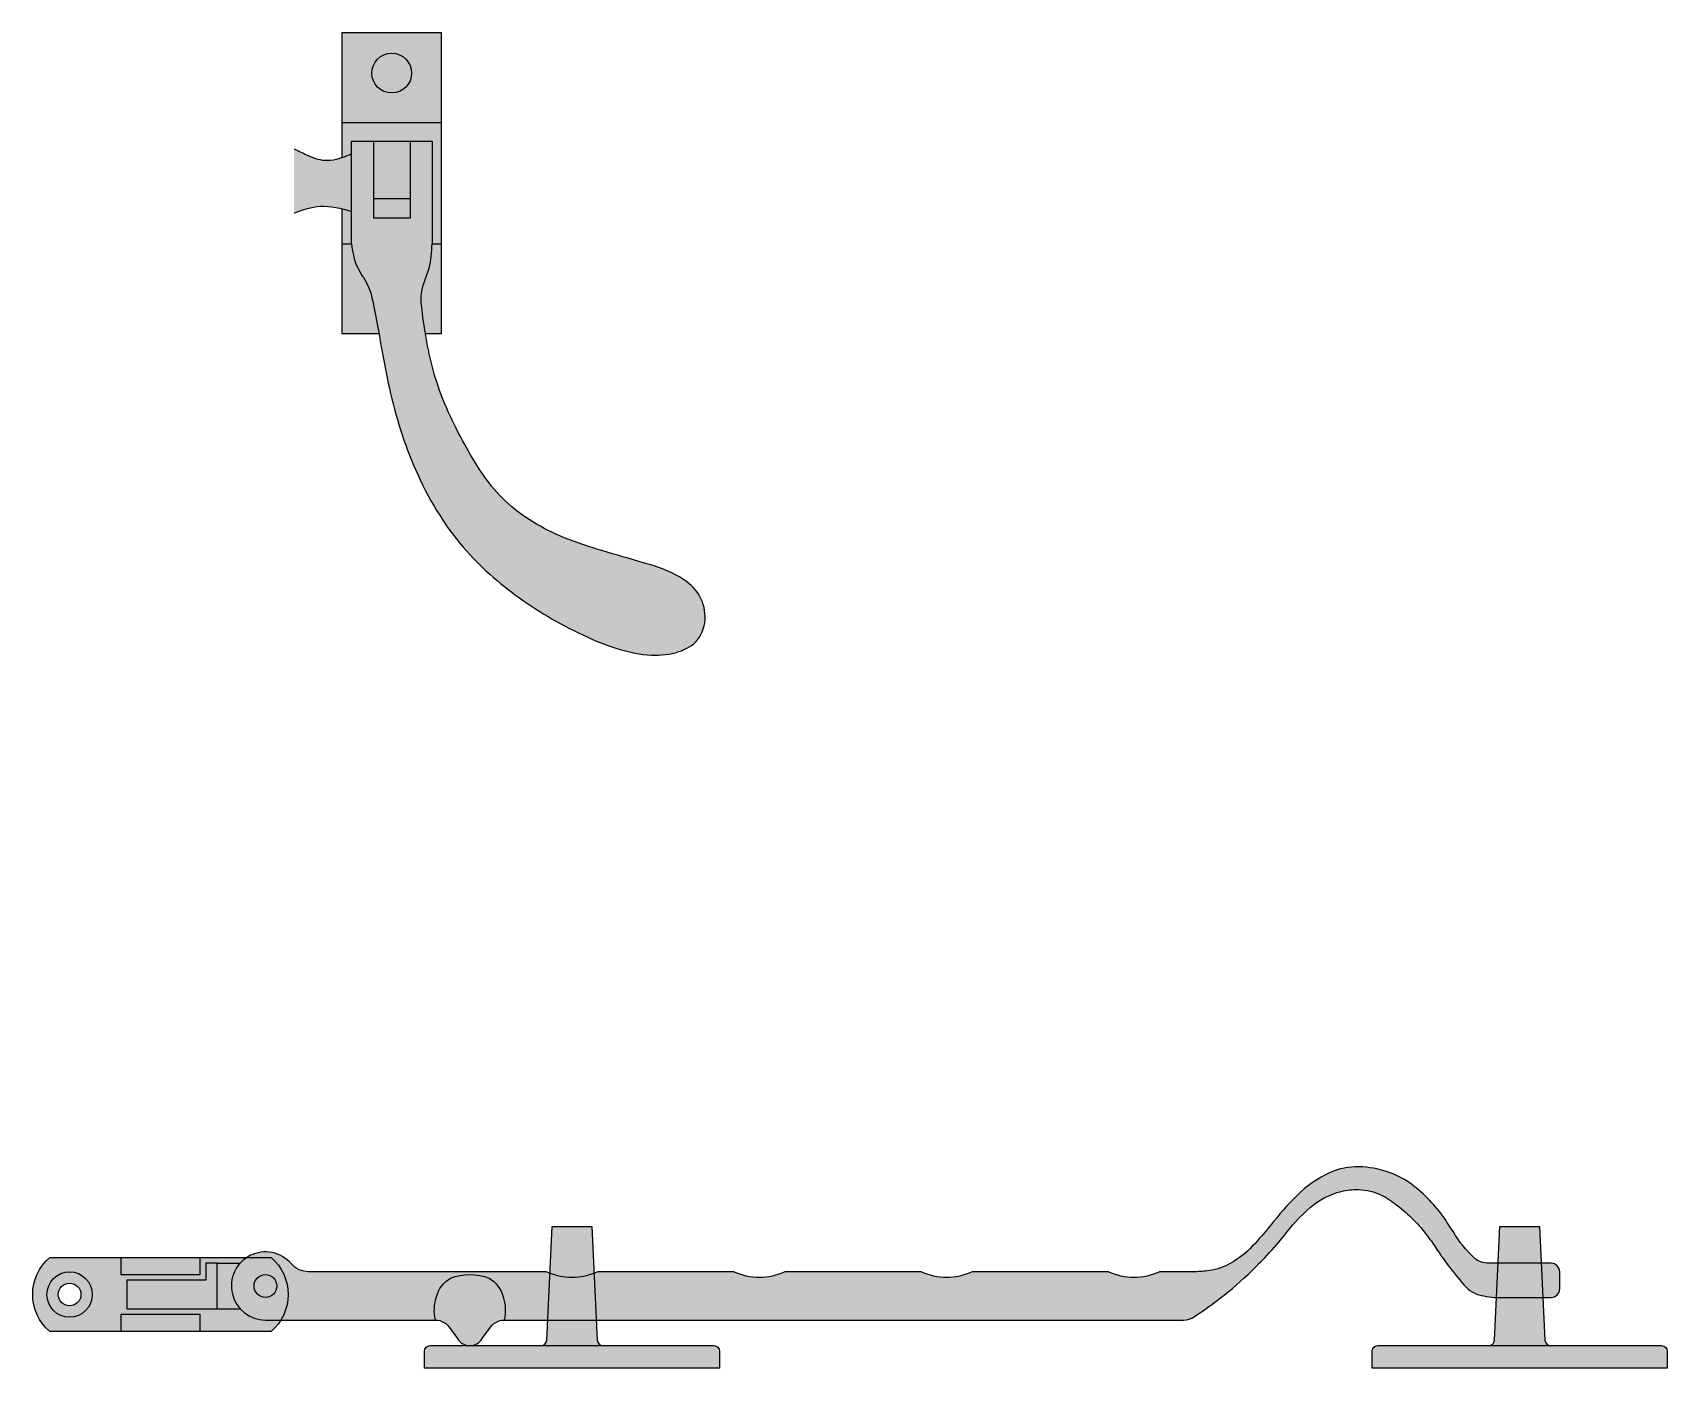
# Model space of a CAD drawing. Header units: millimetres. Extents: x 0 to 23312, y -3206 to 11448.
# Drawn here: x 12773.6 to 13061.6, y 10285.1 to 10520.3 of the extents above; entities that cross this region are included whole.
import ezdxf

# ---------------------------------------------------------------- set-up
doc = ezdxf.new("R2010")
doc.units = ezdxf.units.MM
doc.header["$LTSCALE"] = 10

msp = doc.modelspace()

# ---------------------------------------------------------------- hatches: boundary and pattern name
h = msp.add_hatch(color=253)
h.dxf.hatch_style = 1
edge = h.paths.add_edge_path()
edge.add_line((12845.65691515581, 10520.33328835771), (12828.11229053813, 10520.33328835771))
edge.add_line((12828.11229053813, 10520.33328835771), (12828.11229053813, 10498.33360070927))
edge.add_spline(control_points=[(12828.11229053813, 10498.33360070927), (12827.1344129913, 10498.00999752319), (12824.98932511118, 10497.56183864083), (12822.14729124567, 10498.6586946849), (12820.42382928939, 10499.54902111068), (12819.68922953084, 10499.87517060098)], knot_values=[14.3297767176384, 14.3297767176384, 14.3297767176384, 14.3297767176384, 24.95220771308547, 36.81392684079185, 45.32392435408154, 45.32392435408154, 45.32392435408154, 45.32392435408154], degree=3, periodic=0)
edge.add_line((12819.68922953084, 10499.87517060098), (12819.68922953084, 10488.5635594145))
edge.add_spline(control_points=[(12819.68922953084, 10488.5635594145), (12819.73902125897, 10488.58122716843), (12821.24331982505, 10489.11513099475), (12824.04084577609, 10490.0787387189), (12826.82458330337, 10489.63625214392), (12828.11229053812, 10489.32086448911)], knot_values=[24.27779019587115, 24.27779019587115, 24.27779019587115, 24.27779019587115, 24.8267630104285, 40.85558490308526, 54.59365313050127, 54.59365313050127, 54.59365313050127, 54.59365313050127], degree=3, periodic=0)
edge.add_line((12828.11229053813, 10489.32086448911), (12828.11229053813, 10467.3332883577))
edge.add_line((12828.11229053813, 10467.33328835771), (12834.62758172654, 10467.33328835771))
edge.add_spline(control_points=[(12834.62758172654, 10467.33328835771), (12835.20267119713, 10464.10309287124), (12836.6007205257, 10455.93931240485), (12840.64505478433, 10442.80006382911), (12848.32535702297, 10429.85634064614), (12859.28976514272, 10420.30867478567), (12870.48933408315, 10413.85481375128), (12880.30688868396, 10410.31602075978), (12887.22514488464, 10410.88395713671), (12891.29039760475, 10413.14239562869), (12892.5153571535, 10417.48149252136), (12891.15062017698, 10422.05014496703), (12886.52753276179, 10425.40805115431), (12880.19778940977, 10427.29558542361), (12873.23525372498, 10429.23948010866), (12864.81243451292, 10432.06727043619), (12855.83284264841, 10437.56239620283), (12849.34506898625, 10448.07838074552), (12844.66523293253, 10457.91856481048), (12843.25304761104, 10464.69088070664), (12842.82275165127, 10467.33328835771)], knot_values=[16.66128172441309, 16.66128172441309, 16.66128172441309, 16.66128172441309, 26.49587329123348, 41.6457722726272, 57.60156967544825, 70.93531683898254, 84.7214290542493, 96.4601390630175, 101.3448779771327, 105.2342037849615, 109.5561849044308, 113.7035890510718, 118.8114617461346, 125.8413184779021, 133.545823693497, 140.474414857257, 152.538810454601, 164.0791922103136, 176.9783135601066, 184.965346640969, 184.965346640969, 184.965346640969, 184.965346640969], degree=3, periodic=0)
edge.add_line((12842.82275165127, 10467.33328835771), (12845.65691515581, 10467.33328835771))
edge.add_line((12845.65691515581, 10467.33328835771), (12845.65691515581, 10520.33328835771))
h = msp.add_hatch(color=253)
h.dxf.hatch_style = 1
edge = h.paths.add_edge_path()
edge.add_line((12856.70874026894, 10293.56490675017), (12976.39211531184, 10293.56490675017))
edge.add_arc((12976.31995352417, 10297.00340309364), 3.439253469527114, 271.2022577973512, 304.8522097185141)
edge.add_arc((12941.32814101816, 10350.88833277269), 67.68715737944353, 303.0930527449482, 315.6412111654158)
edge.add_arc((12976.60571348431, 10317.61936634051), 19.22462556810705, 313.024210786004, 317.0140983723357)
edge.add_arc((12952.31952814666, 10341.31975510394), 53.15555508976359, 316.1748497160547, 321.684889088623)
edge.add_arc((13020.75732405251, 10288.2277036874), 33.46689522861613, 131.2434543827841, 143.0097059406049, ccw=False)
edge.add_arc((13007.04800460454, 10303.88043318555), 12.65937105620894, 103.1929242254119, 131.2931154138574, ccw=False)
edge.add_arc((13006.83563915963, 10306.28007634682), 10.28024732354967, 87.77335812503202, 105.09330423931439, ccw=False)
edge.add_arc((13006.89916348329, 10306.46189496586), 10.09625551086923, 64.72790243201848, 88.09349674442319, ccw=False)
edge.add_arc((13003.65489485556, 10301.0883837157), 16.35302350739005, 50.88257887257748, 62.485971879949204, ccw=False)
edge.add_arc((12999.28752237798, 10293.88579442894), 24.72364083328088, 35.57098327249747, 53.561951935734214, ccw=False)
edge.add_arc((13000.9749933934, 10293.68221781486), 23.49750390172368, 31.575295048409885, 38.3694239651424, ccw=False)
edge.add_arc((13149.88802049372, 10396.61172141597), 157.5651035563619, 215.1111171843087, 216.5359997494686)
edge.add_arc((13053.55921134098, 10325.08926452315), 37.58743444281929, 216.3532879719783, 223.1739841557511)
edge.add_arc((13029.94611385687, 10303.11068430554), 5.330327803571326, 224.549288120828, 262.8997933278744)
edge.add_arc((13032.48881166022, 10314.1727276479), 16.66197311045477, 258.9218747960059, 265.3793804371689)
edge.add_line((13031.14656244245, 10297.56490675017), (13041.14656244245, 10297.56490675017))
edge.add_arc((13041.14656244245, 10299.06490675017), 1.5, 270, 360)
edge.add_line((13042.64656244245, 10299.06490675017), (13042.64656244245, 10302.06490675017))
edge.add_arc((13041.14656244245, 10302.06490675017), 1.5, 0, 90)
edge.add_line((13041.14656244245, 10303.56490675017), (13030.14930129665, 10303.56490675017))
edge.add_arc((13030.17125396658, 10307.60490612196), 4.040059014889423, 229.5250438891926, 269.6886675364932, ccw=False)
edge.add_arc((13041.50386030816, 10319.41660028844), 20.40355460284897, 210.4433230024973, 226.8466804413593, ccw=False)
edge.add_arc((12889.35653728334, 10221.79874330898), 160.3847557036007, 32.96927970631961, 34.14866920150561)
edge.add_arc((13000.2965104144, 10295.97712262324), 26.94776151458081, 36.03378352058324, 54.07744991096735)
edge.add_arc((13006.99739494291, 10304.02751908153), 16.5121009460881, 56.51877019858554, 71.2900600584589)
edge.add_arc((13006.98586218328, 10304.24283700676), 16.31205715920757, 71.00908716004363, 88.92045758628099)
edge.add_arc((13007.0476104831, 10308.21228367894), 12.34215858432341, 88.85988117777912, 113.1822364525978)
edge.add_arc((13010.39778083811, 10301.55439456936), 19.78660901320917, 114.5107357812115, 135.1312118401172)
edge.add_arc((13037.05723370083, 10274.61230508313), 57.68877820466389, 134.8465111911956, 141.885422670317)
edge.add_arc((12952.31952814664, 10341.31975510395), 50.15555508977788, 316.1490499027489, 321.6788987635914, ccw=False)
edge.add_arc((12976.60571348431, 10317.6193663405), 16.2246255681071, 299.93764035088464, 317.0895266436077, ccw=False)
edge.add_arc((12979.2458557379, 10313.36780791699), 11.22400367447541, 278.7284980007794, 299.08973491585846, ccw=False)
edge.add_arc((12977.59634081871, 10327.87224460376), 25.81708359192339, 271.5743637300034, 277.4619021725488, ccw=False)
edge.add_line((12978.30564900498, 10302.06490675017), (12972.14656244244, 10302.06490675017))
edge.add_arc((12967.64656244244, 10311.68990675017), 10.62500000000242, 244.9423845817011, 295.05761541830776, ccw=False)
edge.add_line((12963.14656244244, 10302.06490675017), (12939.14656244244, 10302.06490675017))
edge.add_arc((12934.64656244244, 10311.68990675017), 10.62500000000242, 244.9423845817011, 295.05761541830776, ccw=False)
edge.add_line((12930.14656244244, 10302.06490675017), (12906.14656244244, 10302.06490675017))
edge.add_arc((12901.64656244244, 10311.68990675017), 10.62500000000242, 244.9423845817011, 295.05761541830776, ccw=False)
edge.add_line((12897.14656244244, 10302.06490675017), (12873.14656244244, 10302.06490675017))
edge.add_arc((12868.64656244244, 10311.68990675018), 10.62500000000407, 244.9423845816964, 295.0576154183036, ccw=False)
edge.add_line((12864.14656244244, 10302.06490675017), (12822.24590451923, 10302.06490675017))
edge.add_arc((12822.24590451923, 10306.06490675017), 4, 220.5416018734816, 270, ccw=False)
edge.add_arc((12814.64656244244, 10299.56490675017), 6.000000000002513, 40.54160187350229, 270.0000000000347)
edge.add_line((12814.64656244245, 10293.56490675017), (12844.58438461596, 10293.56490675017))
edge.add_arc((12844.58438461596, 10290.56490675017), 3, 29.99999999999301, 90, ccw=False)
edge.add_line((12847.18246082731, 10292.06490675017), (12848.48149893299, 10290.31490675017))
edge.add_arc((12850.64656244245, 10291.56490675017), 2.500000000000008, 209.9999999999999, 329.9999999999432)
edge.add_line((12852.81162595191, 10290.31490675017), (12854.11066405759, 10292.06490675018))
edge.add_arc((12856.70874026894, 10290.56490675017), 2.999999999999309, 89.99999999996533, 149.9999999999121, ccw=False)
h = msp.add_hatch(color=253)
h.dxf.hatch_style = 1
edge = h.paths.add_edge_path()
edge.add_line((12872.14656244244, 10310.06490675018), (12873.10120840195, 10290.01734160076))
edge.add_arc((12874.10007653967, 10290.06490675018), 0.9999999999991465, 182.7263109939509, 270)
edge.add_line((12874.10007653967, 10289.06490675018), (12893.64656244244, 10289.06490675018))
edge.add_arc((12893.64656244244, 10288.06490675018), 1, 0, 90, ccw=False)
edge.add_line((12894.64656244244, 10288.06490675018), (12894.64656244244, 10285.06490675018))
edge.add_line((12894.64656244244, 10285.06490675018), (12842.64656244244, 10285.06490675018))
edge.add_line((12842.64656244244, 10285.06490675018), (12842.64656244244, 10288.06490675018))
edge.add_arc((12843.64656244244, 10288.06490675018), 1, 90, 180, ccw=False)
edge.add_line((12843.64656244244, 10289.06490675018), (12863.1930483452, 10289.06490675018))
edge.add_arc((12863.1930483452, 10290.06490675018), 1, 270, 357.2736890060492)
edge.add_line((12864.19191648293, 10290.01734160076), (12865.14656244244, 10310.06490675018))
edge.add_line((12865.14656244244, 10310.06490675018), (12872.14656244244, 10310.06490675018))
h = msp.add_hatch(color=253)
h.dxf.hatch_style = 1
edge = h.paths.add_edge_path()
edge.add_line((13039.09332352681, 10310.06490675018), (13040.04796948632, 10290.01734160076))
edge.add_arc((13041.04683762404, 10290.06490675018), 0.9999999999991465, 182.7263109939509, 270)
edge.add_line((13041.04683762404, 10289.06490675018), (13060.59332352681, 10289.06490675018))
edge.add_arc((13060.59332352681, 10288.06490675018), 1, 0, 90, ccw=False)
edge.add_line((13061.59332352681, 10288.06490675018), (13061.59332352681, 10285.06490675018))
edge.add_line((13061.59332352681, 10285.06490675018), (13009.59332352681, 10285.06490675018))
edge.add_line((13009.59332352681, 10285.06490675018), (13009.59332352681, 10288.06490675018))
edge.add_arc((13010.59332352681, 10288.06490675018), 1, 90, 180, ccw=False)
edge.add_line((13010.59332352681, 10289.06490675018), (13030.13980942957, 10289.06490675018))
edge.add_arc((13030.13980942957, 10290.06490675018), 1, 270, 357.2736890060492)
edge.add_line((13031.1386775673, 10290.01734160076), (13032.09332352681, 10310.06490675018))
edge.add_line((13032.09332352681, 10310.06490675018), (13039.09332352681, 10310.06490675018))
h = msp.add_hatch(color=253)
h.dxf.hatch_style = 1
edge = h.paths.add_edge_path()
edge.add_arc((12810.10596244245, 10298.06490675017), 8.540974672716183, -49.55572634803087, 49.55572634798722, ccw=False)
edge.add_line((12815.64656244245, 10291.56490675017), (12776.64656244245, 10291.56490675017))
edge.add_arc((12782.18716244244, 10298.06490675017), 8.540974672710488, 130.4442736519492, 229.5557263480508, ccw=False)
edge.add_line((12776.64656244245, 10304.56490675017), (12815.64656244245, 10304.56490675017))
edge = h.paths.add_edge_path(flags=16)
edge.add_arc((12780.14618776973, 10298.06490675017), 2, 0, 360)

# ---------------------------------------------------------------- linework, layer by layer
at = {"color": 251}
for p, q in [((12828.11229053813, 10504.50630212111), (12845.65691515581, 10504.50630212111)), ((12833.6651151486, 10501.23962156277), (12833.6651151486, 10487.74849648242)), ((12840.15084029107, 10501.23962156277), (12840.15084029107, 10487.74849648242)), ((12833.6651151486, 10491.14009596263), (12840.15084029107, 10491.14009596263)), ((12833.6651151486, 10487.74849648242), (12840.15084029107, 10487.74849648242)), ((12828.11229053813, 10483.16027459429), (12829.81895911024, 10483.16027459429)), ((12843.99699632943, 10483.16027459429), (12845.65691515581, 10483.16027459429))]:
    msp.add_line(p, q, dxfattribs=at)
for points in [[(12842.82275165124, 10467.33328835771), (12845.65691515581, 10467.33328835771), (12845.65691515581, 10520.33328835771), (12828.11229053813, 10520.33328835771), (12828.11229053813, 10498.33360070927)], [(12829.81895911024, 10483.16027459429), (12829.81895911024, 10501.23962156277), (12843.99699632943, 10501.23962156277), (12843.99699632943, 10483.16027459429)], [(12828.11229053813, 10489.32086448912), (12828.11229053813, 10467.33328835771), (12834.62758172656, 10467.33328835771)], [(12789.14656244245, 10304.56490675017), (12789.14656244245, 10301.56490675017), (12803.14656244245, 10301.56490675017), (12803.14656244245, 10304.56490675017)], [(12803.14656244245, 10291.56490675017), (12803.14656244245, 10294.56490675017), (12789.14656244245, 10294.56490675017), (12789.14656244245, 10291.56490675017)]]:
    msp.add_lwpolyline(points, dxfattribs=at)
at = {"color": 251, "ltscale": 10}
msp.add_lwpolyline([(12856.70874026894, 10293.56490675017), (12976.39211531184, 10293.56490675017, 0.147889868819405), (12978.28535477221, 10294.18105259063, 0.05480644607906644), (12989.72281658882, 10303.56490675006, 0.01741092779013864), (12990.66894030246, 10304.5116632734, 0.02404671559463241), (12994.02606161779, 10308.36405601074, -0.05138511232034267), (12998.69394142548, 10313.39196849479, -0.123228342025877), (13004.1587483009, 10316.20568667384, -0.07571672100026151), (13007.23505196116, 10316.55256165698, -0.1023063460165881), (13011.20943199058, 10315.59184352737, -0.0506726574340317), (13013.97220936869, 10313.77595239809, -0.07866205622386836), (13019.39761972553, 10308.2678110026, -0.02965366715247243), (13020.99375736861, 10305.98594808322, 0.006217303161876003), (13023.28714368862, 10302.80884379004, 0.02976969105707278), (13026.14747048525, 10299.37133903815, 0.1689152079740109), (13029.2872583892, 10297.82123216319, 0.02818364242702533), (13031.14656244245, 10297.56490675017), (13041.14656244245, 10297.56490675017, 0.414213562373095), (13042.64656244245, 10299.06490675017), (13042.64656244245, 10302.06490675017, 0.414213562373095), (13041.14656244245, 10303.56490675017), (13030.14930129665, 10303.56490675017, -0.1770632137035923), (13027.54878857802, 10304.5316745769, -0.07169561617111661), (13023.91332754005, 10309.07840908467, 0.005146102889894302), (13022.08836415023, 10311.82947138936, 0.07889342041134581), (13016.10652285479, 10317.79971085839, 0.06454130470770685), (13012.29410230412, 10319.66703214248, 0.0783126038541475), (13007.29318875801, 10320.5519988228, 0.1065265246016839), (13002.18903423833, 10319.55790465773, 0.09021737674122855), (12996.37453109235, 10315.51356226695, 0.03072270602654596), (12991.66897165798, 10310.21989977129, -0.0241332009536665), (12988.48892866747, 10306.5727527537, -0.07497925848664551), (12984.70272868994, 10303.55960746686, -0.0890771418818566), (12980.94912593467, 10302.27379470619, -0.02569488524611034), (12978.30564900498, 10302.06490675017), (12972.14656244244, 10302.06490675017, -0.2222222222222212), (12963.14656244244, 10302.06490675017), (12939.14656244244, 10302.06490675017, -0.2222222222222212), (12930.14656244244, 10302.06490675017), (12906.14656244244, 10302.06490675017, -0.2222222222222212), (12897.14656244244, 10302.06490675017), (12873.14656244244, 10302.06490675017, -0.2222222222222222), (12864.14656244244, 10302.06490675017), (12822.24590451923, 10302.06490675017, -0.2192166253016438), (12819.20616768852, 10303.46490675017, 1.561529951598538), (12814.64656244245, 10293.56490675017), (12844.58438461596, 10293.56490675017, -0.2679491924311072), (12847.18246082731, 10292.06490675017), (12848.48149893299, 10290.31490675017, 0.5773502691893846), (12852.81162595191, 10290.31490675017), (12854.11066405759, 10292.06490675018, -0.2679491924308599), (12856.70874026894, 10293.56490675017), (12867.27509002616, 10293.56490675017)], format="xyb", dxfattribs=at)
for points in [[(12872.14656244244, 10310.06490675018), (12873.10120840195, 10290.01734160076, 0.4003444782937195), (12874.10007653967, 10289.06490675018), (12893.64656244244, 10289.06490675018, -0.414213562373095), (12894.64656244244, 10288.06490675018), (12894.64656244244, 10285.06490675018), (12842.64656244244, 10285.06490675018), (12842.64656244244, 10288.06490675018, -0.414213562373095), (12843.64656244244, 10289.06490675018), (12863.1930483452, 10289.06490675018, 0.4003444782937195), (12864.19191648293, 10290.01734160076), (12865.14656244244, 10310.06490675018)], [(13039.09332352681, 10310.06490675018), (13040.04796948632, 10290.01734160076, 0.4003444782937195), (13041.04683762404, 10289.06490675018), (13060.59332352681, 10289.06490675018, -0.414213562373095), (13061.59332352681, 10288.06490675018), (13061.59332352681, 10285.06490675018), (13009.59332352681, 10285.06490675018), (13009.59332352681, 10288.06490675018, -0.414213562373095), (13010.59332352681, 10289.06490675018), (13030.13980942957, 10289.06490675018, 0.4003444782937195), (13031.1386775673, 10290.01734160076), (13032.09332352681, 10310.06490675018)]]:
    msp.add_lwpolyline(points, format="xyb", close=True, dxfattribs=at)
at = {"color": 251}
msp.add_lwpolyline([(12815.64656244245, 10304.56490675017, -0.4615961034951829), (12815.64656244245, 10291.56490675017), (12776.64656244245, 10291.56490675017, -0.4615961034955716), (12776.64656244245, 10304.56490675017), (12815.64656244245, 10304.56490675017)], format="xyb", dxfattribs=at)
at = {"color": 251, "ltscale": 10}
msp.add_lwpolyline([(12806.14656244245, 10295.56490675017), (12806.14656244245, 10303.56490675017), (12804.14656244245, 10303.56490675017), (12804.14656244245, 10300.56490675017), (12790.22156589964, 10300.56490675017), (12790.22156589964, 10295.56490675017)], close=True, dxfattribs=at)
for points in [[(12806.14656244245, 10303.56490675017), (12810.17442648745, 10303.56490675017)], [(12806.14656244245, 10295.56490675017), (12810.17442648745, 10295.56490675017)]]:
    msp.add_lwpolyline(points, dxfattribs=at)
at = {"color": 250, "ltscale": 10}
msp.add_lwpolyline([(12844.58438461595, 10293.56490675017, -0.1362353729638436), (12844.77023853448, 10297.65250044888, -0.194771777659213), (12847.24656244245, 10300.96490675017, -0.1763941861491631), (12854.04656244245, 10300.96490675017, -0.194771777658106), (12856.52288635041, 10297.65250044888, -0.1362353729643275), (12856.70874026894, 10293.56490675017)], format="xyb", dxfattribs=at)
for points in [[(12863.19304834521, 10289.06490675018), (12874.10007653967, 10289.06490675018)], [(13030.13980942958, 10289.06490675018), (13041.04683762404, 10289.06490675018)]]:
    msp.add_lwpolyline(points, dxfattribs=at)
at = {"color": 251}
for centre, radius in [((12836.88460284697, 10513.21072123395), 3.500373394114546), ((12780.14618776973, 10298.06490675017), 2)]:
    msp.add_circle(centre, radius, dxfattribs=at)
at = {"color": 250}
for centre, radius in [((12780.14618776973, 10298.06490675017), 4), ((12814.64656244245, 10299.56490675017), 2)]:
    msp.add_circle(centre, radius, dxfattribs=at)
at = {"color": 251}
for points, knots in [([(12819.68922953084, 10499.87517060098), (12820.42382928939, 10499.54902111068), (12822.14729124567, 10498.6586946849), (12825.30083327366, 10497.44161501685), (12828.06790058302, 10498.25735924199), (12829.56168330385, 10498.88780306449), (12829.81895911024, 10499.00039383397)], [14.3297767176384, 14.3297767176384, 14.3297767176384, 14.3297767176384, 22.83977423092809, 34.70149335863447, 48.72111468836429, 51.67396712868353, 51.67396712868353, 51.67396712868353, 51.67396712868353]), ([(12819.68922953084, 10488.5635594145), (12819.73902125897, 10488.58122716843), (12821.24331982505, 10489.11513099475), (12824.6004857282, 10490.27150668247), (12827.96041742571, 10489.39830865241), (12829.81895911023, 10488.85407201598)], [24.27779019587115, 24.27779019587115, 24.27779019587115, 24.27779019587115, 24.8267630104285, 40.85558490308526, 60.65828608742, 60.65828608742, 60.65828608742, 60.65828608742])]:
    msp.add_open_spline(points, degree=3, knots=knots, dxfattribs=at)
msp.add_spline([(12829.81895911024, 10483.16027459429), (12830.128508319, 10481.13431710515), (12830.96916081606, 10478.76946766362), (12832.77491199622, 10475.59561327719), (12833.67849952102, 10472.41021863823), (12836.46909370672, 10457.69862874549), (12841.11176229057, 10443.27763475871), (12849.48876570216, 10429.69774946456), (12859.39538455385, 10420.77319253727), (12871.33728233389, 10413.88494403544), (12882.63919827843, 10410.71256186228), (12887.48785330297, 10411.30519894519), (12890.76683469478, 10413.39688158643), (12892.09236218676, 10417.51057793704), (12890.90637389653, 10421.48479395168), (12886.99766252893, 10424.77300606675), (12880.40495733182, 10427.21331831178), (12873.0098542623, 10429.37476486637), (12866.48682374143, 10431.71045498673), (12856.39624096254, 10438.32330462297), (12849.76860350267, 10447.77078221056), (12844.56739841332, 10459.57479835826), (12842.29888967633, 10470.91853414633), (12842.18270193283, 10474.82616812794), (12843.47956218744, 10478.83847172496), (12843.99699632943, 10483.16027459429)], degree=3, dxfattribs=at)

doc.saveas('drawing.dxf')
